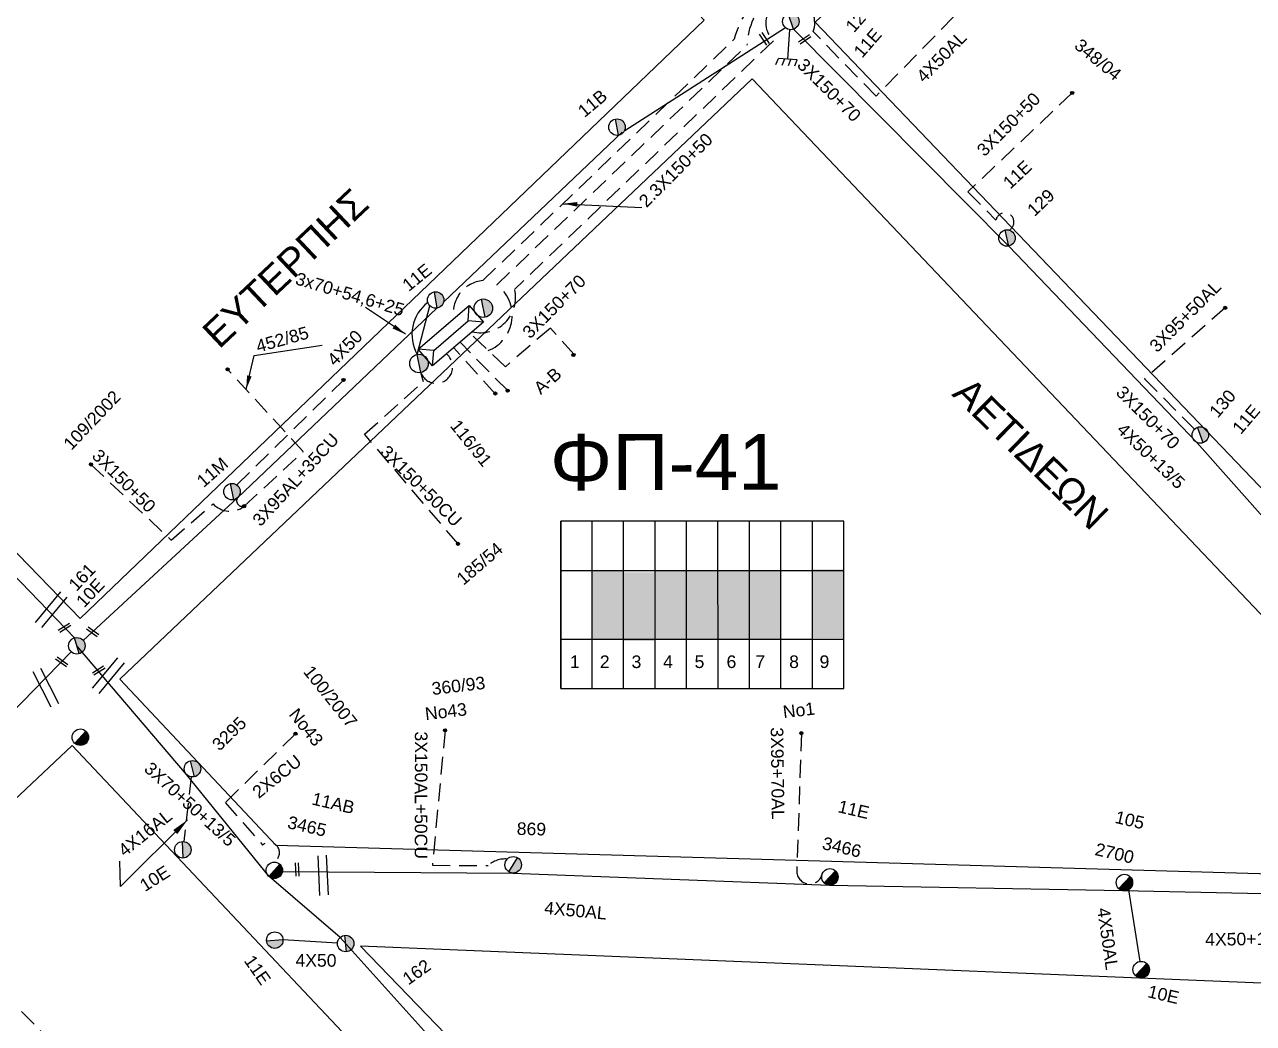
# Model space of a CAD drawing. Header units: millimetres. Extents: x 745 to 5694, y 762 to 3401.
# Drawn here: x 2458.9 to 2634.7, y 1580.3 to 1723.2 of the extents above; entities that cross this region are included whole.
import ezdxf
from ezdxf.enums import TextEntityAlignment as Align

# ---------------------------------------------------------------- set-up
doc = ezdxf.new("R2010")
doc.units = ezdxf.units.MM
doc.linetypes.add('DASHED', pattern=[19.05, 12.7, -6.35])
for name, color, linetype in [('Άγνωστα', 7, 'Continuous'), ('Ασφαλειοκιβώτια Χ.Τ 9 αναχωρήσεων', 7, 'Continuous'), ('Γείωση', 7, 'Continuous'), ('Επιγραφές - Σχήματα', 7, 'Continuous'), ('Καλώδια ΧΤ   3x150+50CU', 7, 'DASHED'), ('Καλώδια ΧΤ   3x150AL+50CU', 7, 'DASHED'), ('Μηχανική τομή', 7, 'Continuous'), ('Στύλος ΦΜ', 7, 'Continuous'), ('Στύλος ΦΜ @ 1', 7, 'Continuous'), ('Συνδέσεις', 7, 'Continuous'), ('Τομή', 7, 'Continuous'), ('Υποσταθμός εναέριος 2 στύλων', 7, 'Continuous'), ('Υποσταθμός πόλεως', 7, 'Continuous'), ('Υπόβαθρο ΔΕΗ', 7, 'Continuous'), ('Υπόγεια καλώδια Παροχών ΧΤ   4x16AL', 7, 'DASHED'), ('Υπόγεια καλώδια Παροχών ΧΤ   4x50AL', 7, 'DASHED')]:
    doc.layers.add(name, color=color, linetype=linetype)
doc.styles.add('arial', font='ARIAL.TTF')
doc.styles.get("Standard").update_dxf_attribs({"font": 'ARIAL.TTF'})
doc.linetypes.add('SYN_LINE', pattern='A,0.5,-0.0001,["/\\/\\/\\/",Standard,S=0.1,R=0,X=0,Y=-0.05],-0.25', length=0.7501)
doc.dimstyles.new('ISO-25', dxfattribs={"dimtxt": 2.5, "dimasz": 2.5, "dimexe": 1.25, "dimexo": 0.625, "dimtad": 1, "dimtxsty": 'Standard', "dimcen": 2.5, "dimadec": 0, "dimazin": 0, "dimtfac": 1, "dimtmove": 0, "dimatfit": 3, "dimfxl": 1, "dimarcsym": 0})

# ---------------------------------------------------------------- blocks, each defined once
blk = doc.blocks.new('ΥΠΑΡΧΩΝ ΤΣΙΜΕΝΤΕΝΙΟΣ ΣΤΥΛΟΣ')
at = {"layer": 'Στύλος ΦΜ'}
blk.add_hatch(color=256, dxfattribs=at).paths.add_polyline_path([(-1.29, -2.28, 0.574793), (2.62, 0, 0.268822), (1.3, 2.27)])
blk.add_line((-1.29, -2.28), (1.3, 2.27), dxfattribs=at)
blk.add_circle((0, 0), 2.62, dxfattribs=at)
at = {"layer": 'Στύλος ΦΜ', "flags": 4}
for tag, p in [('ΑΡΙΘΜΟΣ', (-4.68, 8.05)), ('ΤΥΠΟΣ', (-4.91, 3.03))]:
    blk.add_attdef(tag, p, '', height=4, dxfattribs=at)
blk = doc.blocks.new('ΥΠΟΣΤΑΘΜΟΣ ΕΝΑΕΡΙΟΣ ΕΠΙ 2 ΣΤΥΛΩΝ')
at = {"layer": 'Υποσταθμός εναέριος 2 στύλων', "linetype": 'Continuous'}
for points in [[(-11.97, -2.11, 0.574793), (-8.45, -0.07, 0.268822), (-9.64, 1.98)], [(9.68, -2.15, 0.574793), (13.19, -0.1, 0.268822), (12.01, 1.95)]]:
    blk.add_hatch(color=256, dxfattribs=at).paths.add_polyline_path(points)
for p, q in [((-11.97, -2.11), (-9.64, 1.98)), ((9.68, -2.15), (12.01, 1.95))]:
    blk.add_line(p, q, dxfattribs=at)
for centre in [(-10.81, -0.07), (10.84, -0.1)]:
    blk.add_circle(centre, 2.36, dxfattribs=at)
at = {"layer": 'Υποσταθμός πόλεως', "linetype": 'Continuous', "ltscale": 40}
blk.add_lwpolyline([(-8.57, 2.82), (8.57, 2.82), (8.57, -2.82), (-8.57, -2.82)], close=True, dxfattribs=at)
for points in [[(-5.75, 0), (-8.57, 2.82)], [(-8.57, -2.82), (-5.75, 0)], [(-5.75, 0), (5.75, 0)], [(5.75, 0), (8.57, 2.82)], [(8.57, -2.82), (5.75, 0)]]:
    blk.add_lwpolyline(points, dxfattribs=at)
at = {"layer": 'Υποσταθμός εναέριος 2 στύλων', "ltscale": 40, "flags": 1}
for tag, p in [('ΜΕΤΑΣΧΗΜΑΤΙΣΜΟΣ', (14.09, 2.51)), ('ΙΣΧΥΣ', (14.07, -0.28)), ('ΑΡΙΘΜΟΣ', (14.19, -3))]:
    blk.add_attdef(tag, p, '', height=1.8, dxfattribs=at)
blk = doc.blocks.new('_ΣΥΝΔΕΣΗ')
at = {"layer": 'Συνδέσεις', "linetype": 'SYN_LINE', "ltscale": 40}
blk.add_hatch(color=256, dxfattribs=at).paths.add_polyline_path([(0.5, -0.01, 1), (-0.5, -0.01, 1)])
at = {"layer": 'Συνδέσεις'}
blk.add_circle((0, -0.01), 0.5, dxfattribs=at)
blk = doc.blocks.new('ΜΗΧΑΝΙΚΗ ΤΟΜΗ')
at = {"layer": 'Μηχανική τομή', "ltscale": 40}
for p, q in [((-1.89, 0.78), (1.89, 0.78)), ((1.89, 0), (-1.89, 0))]:
    blk.add_line(p, q, dxfattribs=at)
blk = doc.blocks.new('ΤΟΜΗ')
at = {"layer": 'Τομή', "ltscale": 40}
for p, q in [((-5.68, 0), (5.68, 0)), ((5.68, -2.33), (-5.68, -2.33))]:
    blk.add_line(p, q, dxfattribs=at)
blk = doc.blocks.new('ΓΕΙΩΣΗ')
at = {"layer": 'Γείωση', "ltscale": 40}
for p, q in [((-2.34, 11.45), (-3, 9.45)), ((-0.34, 11.45), (-1, 9.45)), ((0, 9.45), (0, 0)), ((1.66, 11.45), (1, 9.45)), ((3.66, 11.45), (3, 9.45))]:
    blk.add_line(p, q, dxfattribs=at)
blk.add_lwpolyline([(-3, 9.45), (3, 9.45)], dxfattribs=at)
blk = doc.blocks.new('ΑΣΦΑΛΕΙΟΚΙΒΩΤΙΟ ΥΠΟΣΤΑΘΜΟΥ 9 ΑΝΑΧΩΡΗΣΕΩΝ')
at = {"layer": 'Ασφαλειοκιβώτια Χ.Τ 9 αναχωρήσεων', "ltscale": 40}
for p, q in [((-23.8, 40.36), (24.02, 40.36)), ((-9.72, 40.36), (-9.72, -40.64)), ((9.94, 40.36), (9.94, -40.64)), ((-23.8, 31.36), (24.02, 31.36)), ((-23.8, 22.36), (24.02, 22.36)), ((-23.8, 13.36), (24.02, 13.36)), ((-23.8, 4.36), (24.02, 4.36)), ((-23.8, -4.64), (24.02, -4.64)), ((-23.8, -13.64), (24.02, -13.64)), ((-23.8, -22.64), (24.02, -22.64)), ((-23.8, -31.64), (24.02, -31.64))]:
    blk.add_line(p, q, dxfattribs=at)
at = {"layer": 'Ασφαλειοκιβώτια Χ.Τ 9 αναχωρήσεων'}
blk.add_lwpolyline([(-23.8, -40.64), (24.02, -40.64), (24.02, 40.36), (-23.8, 40.36)], close=True, dxfattribs=at)
for s, p in [('1', (-17.96, 37.74)), ('2', (-17.96, 29.17)), ('3', (-17.96, 20.09)), ('4', (-17.96, 11.07)), ('5', (-17.96, 2.06)), ('6', (-17.96, -7.08)), ('7', (-17.96, -15.32)), ('8', (-17.96, -25)), ('9', (-17.96, -33.7))]:
    blk.add_text(s, height=3.6, rotation=270, dxfattribs=at).set_placement(p)
at = {"layer": 'Ασφαλειοκιβώτια Χ.Τ 9 αναχωρήσεων', "ltscale": 40}
for tag, height, p in [('ΟΝΟΜΑ', 5, (-0.16, 44.31)), ('ΚΕΙΜΕΝΟ 1', 2, (17.06, 35.59)), ('ΚΕΙΜΕΝΟ 2', 2, (17.06, 26.88)), ('ΚΕΙΜΕΝΟ 3', 2, (17.06, 17.69)), ('ΚΕΙΜΕΝΟ 4', 2, (17.06, 8.71)), ('ΚΕΙΜΕΝΟ 5', 2, (17.06, -0.13)), ('ΚΕΙΜΕΝΟ 6', 2, (17.06, -9.05)), ('ΚΕΙΜΕΝΟ 7', 2, (17.06, -18.13)), ('ΚΕΙΜΕΝΟ 8', 2, (17.06, -26.85)), ('ΚΕΙΜΕΝΟ 9', 2, (17.06, -35.99)), ('ΣΧ', 2, (-0.1, -42.64))]:
    blk.add_attdef(tag, text='', height=height, dxfattribs=at).set_placement(p, align=Align.MIDDLE_CENTER)

msp = doc.modelspace()

# ---------------------------------------------------------------- hatches: boundary and pattern name
at = {"layer": 'Ασφαλειοκιβώτια Χ.Τ 9 αναχωρήσεων', "ltscale": 40}
for color, points in [(4, [(2540.02, 1635.19), (2544.52, 1635.19), (2544.52, 1645.02), (2540.02, 1645.02)]), (27, [(2544.46, 1634.98), (2548.96, 1634.98), (2548.96, 1644.81), (2544.46, 1644.81)]), (30, [(2549.06, 1635.13), (2553.56, 1635.13), (2553.55, 1644.95), (2549.05, 1644.95)]), (85, [(2553.52, 1635.27), (2558.02, 1635.27), (2558.02, 1645.1), (2553.52, 1645.1)]), (2, [(2558.1, 1635.31), (2562.6, 1635.31), (2562.6, 1645.14), (2558.1, 1645.14)]), (6, [(2562.56, 1635.19), (2567.06, 1635.19), (2567.06, 1645.02), (2562.56, 1645.02)]), (5, [(2571.52, 1635.43), (2576.02, 1635.43), (2576.02, 1645.26), (2571.52, 1645.26)])]:
    msp.add_hatch(color=color, dxfattribs=at).paths.add_polyline_path(points)

# ---------------------------------------------------------------- linework, layer by layer
at = {"layer": 'Άγνωστα', "color": 2}
msp.add_line((2442.95, 1610.31), (2465.58, 1633.44), dxfattribs=at)
at = {"layer": 'Άγνωστα', "color": 85}
for p, q in [((2482.07, 1615.89), (2466.39, 1634.3)), ((2493.87, 1601.28), (2482.07, 1615.89)), ((2504.05, 1592.58), (2493.87, 1601.28)), ((2495.87, 1592.3), (2503.67, 1591.79)), ((2535.69, 1557.49), (2504.05, 1592.58))]:
    msp.add_line(p, q, dxfattribs=at)
at = {"layer": 'Άγνωστα', "color": 2, "linetype": 'DASHED', "ltscale": 0.2}
msp.add_line((2462.91, 1577.45), (2441.51, 1599.47), dxfattribs=at)
at = {"layer": 'Άγνωστα', "color": 5, "linetype": 'DASHED', "ltscale": 0.2}
msp.add_lwpolyline([(2560.41, 1721.07, -0.304183), (2572.51, 1731.7), (2628.71, 1785.75, -0.243754), (2635.63, 1791.69), (2641.69, 1797.72), (2614.9, 1826.07)], format="xyb", dxfattribs=at)
at = {"layer": 'Άγνωστα', "color": 30, "linetype": 'DASHED', "ltscale": 0.2}
for points in [[(2562.24, 1720.21, -0.415506), (2572.45, 1729.62)], [(2525.24, 1676.53, 0.587164), (2526.46, 1685.95), (2562.24, 1720.21)]]:
    msp.add_lwpolyline(points, format="xyb", dxfattribs=at)
at = {"layer": 'Άγνωστα', "color": 133, "linetype": 'DASHED', "ltscale": 0.2}
for points in [[(2580.71, 1712.91), (2571.72, 1722.18, 1.862019), (2566.03, 1720.86, 2.211501)], [(2566.03, 1720.86), (2529, 1685.29, -0.560179), (2522.95, 1679.22)]]:
    msp.add_lwpolyline(points, format="xyb", dxfattribs=at)
at = {"layer": 'Άγνωστα', "color": 5, "linetype": 'DASHED', "ltscale": 0.2}
msp.add_lwpolyline([(2524.46, 1686.54), (2560.41, 1721.07)], dxfattribs=at)
at = {"layer": 'Άγνωστα', "color": 6, "linetype": 'SYN_LINE', "ltscale": 20}
for points in [[(2544.75, 1708.04), (2567.75, 1722.73)], [(2518.86, 1683.52), (2518.86, 1683.52), (2544.37, 1707.8)]]:
    msp.add_lwpolyline(points, dxfattribs=at)
at = {"layer": 'Άγνωστα', "color": 2}
msp.add_lwpolyline([(2671.37, 1616.22), (2647.4, 1639.98), (2626.61, 1663.38), (2599.72, 1691.49), (2568.91, 1722.5)], dxfattribs=at)
at = {"layer": 'Άγνωστα', "color": 30, "linetype": 'DASHED', "ltscale": 0.2}
for points in [[(2558.92, 1717), (2559, 1717.12)], [(2537.48, 1676), (2534.12, 1679.76), (2527.69, 1674.23), (2522.65, 1678.96)]]:
    msp.add_lwpolyline(points, dxfattribs=at)
at = {"layer": 'Άγνωστα', "color": 2, "linetype": 'DASHED', "ltscale": 0.2}
for points in [[(2608.77, 1713.39), (2593.85, 1699.22), (2597.86, 1695.19)], [(2630.66, 1682.64), (2619.13, 1672.49)], [(2526.27, 1670.31), (2520.29, 1676.93)], [(2619.13, 1672.49), (2626.27, 1665.28)]]:
    msp.add_lwpolyline(points, dxfattribs=at)
at = {"layer": 'Άγνωστα', "color": 151}
msp.add_lwpolyline([(2466.04, 1635.43), (2448.15, 1653.93), (2421.54, 1681.21), (2399.48, 1704.74)], dxfattribs=at)
at = {"layer": 'Άγνωστα', "color": 27}
msp.add_lwpolyline([(2467.27, 1635.07), (2489.36, 1655.47), (2517.9, 1682.61)], dxfattribs=at)
at = {"layer": 'Άγνωστα', "color": 27, "linetype": 'SYN_LINE', "ltscale": 8}
msp.add_lwpolyline([(2515.08, 1675.99), (2516.88, 1682.94)], dxfattribs=at)
at = {"layer": 'Άγνωστα', "color": 85, "linetype": 'DASHED', "ltscale": 0.2}
msp.add_lwpolyline([(2528.02, 1670.8), (2521.2, 1677.72)], dxfattribs=at)
at = {"layer": 'Άγνωστα', "color": 27, "linetype": 'DASHED', "ltscale": 0.2}
for points in [[(2498.76, 1662.08), (2487.95, 1673.85)], [(2489.28, 1657.31), (2504.53, 1672.32)], [(2520.91, 1648.88), (2507.53, 1664.58), (2515.96, 1672.08), (2515.58, 1673.39)], [(2490.31, 1654.26), (2498.76, 1662.08)]]:
    msp.add_lwpolyline(points, dxfattribs=at)
msp.add_lwpolyline([(2468.39, 1660.24), (2479.86, 1649.42), (2485.87, 1654.62, 0.398119), (2490.31, 1654.26)], format="xyb", dxfattribs=at)
at = {"layer": 'Άγνωστα', "color": 85, "linetype": 'DASHED', "ltscale": 0.2}
msp.add_lwpolyline([(2497.66, 1621.72), (2487.59, 1611.87), (2492.96, 1605.79, -0.884417), (2495.11, 1603.88, -46.6531)], format="xyb", dxfattribs=at)
at = {"layer": 'Άγνωστα', "color": 1, "linetype": 'DASHED', "ltscale": 0.2}
msp.add_lwpolyline([(2570.03, 1621.78), (2569.37, 1602.14, 0.920966), (2573.03, 1601.72, 0.099394)], format="xyb", dxfattribs=at)
at = {"layer": 'Άγνωστα', "color": 1}
msp.add_lwpolyline([(2495.8, 1602.03), (2528.77, 1601.79), (2574.07, 1600.06), (2615.97, 1599.29), (2674.12, 1598.05)], dxfattribs=at)
at = {"layer": 'Άγνωστα', "color": 2, "linetype": 'DASHED', "ltscale": 0.2}
msp.add_arc((2599.13, 1694.91), 1.31, 299.2158, 167.4053, dxfattribs=at)
at = {"layer": 'Άγνωστα', "color": 5, "linetype": 'DASHED', "ltscale": 0.2}
msp.add_arc((2524.89, 1681.9), 4.66, 95.3737, 189.7565, dxfattribs=at)
at = {"layer": 'Άγνωστα', "color": 27, "linetype": 'DASHED', "ltscale": 0.2}
msp.add_arc((2490.06, 1655.05), 0.822, 148.818, 287.7244, dxfattribs=at)
at = {"layer": 'Επιγραφές - Σχήματα', "color": 6, "linetype": 'SYN_LINE', "ltscale": 8}
msp.add_arc((2520.11, 1678.83), 5.79, 127.5226, 209.4544, dxfattribs=at)
at = {"layer": 'Επιγραφές - Σχήματα', "color": 27, "linetype": 'DASHED', "ltscale": 0.2}
msp.add_arc((2517.79, 1674.22), 2.36, 200.3366, 51.1553, dxfattribs=at)
at = {"layer": 'Καλώδια ΧΤ   3x150AL+50CU', "color": 1, "ltscale": 0.2}
msp.add_lwpolyline([(2519.05, 1622.19), (2517.25, 1602.9), (2525.22, 1602.85, -0.216518), (2527.96, 1603.79, -16.541706)], format="xyb", dxfattribs=at)
at = {"layer": 'Υπόβαθρο ΔΕΗ'}
for points in [[(2495.82, 1787.95), (2403.28, 1703.75), (2466.85, 1638.2), (2556.11, 1723.78), (2495.82, 1787.95)], [(2634.25, 1781.8), (2572.02, 1723.51), (2678.53, 1612.26), (2740.5, 1669.5), (2634.25, 1781.8)], [(2562.97, 1715.41), (2472.54, 1629.55), (2494.83, 1605.79), (2671.99, 1600.66), (2562.97, 1715.41)], [(2465.73, 1620.04), (2383.54, 1542.63), (2446.55, 1475.01), (2528.04, 1553.96), (2465.73, 1620.04)], [(2693.85, 1573.02), (2683.42, 1584.1), (2506.96, 1591.33), (2605.77, 1489.06), (2693.85, 1573.02)]]:
    msp.add_lwpolyline(points, dxfattribs=at)
at = {"layer": 'Υπόγεια καλώδια Παροχών ΧΤ   4x16AL', "color": 85, "ltscale": 0.2}
msp.add_lwpolyline([(2482.72, 1615.55), (2481.67, 1606.29)], dxfattribs=at)
at = {"layer": 'Υπόγεια καλώδια Παροχών ΧΤ   4x50AL', "color": 133, "ltscale": 0.2}
msp.add_lwpolyline([(2591.81, 1724.3), (2580.71, 1712.91)], dxfattribs=at)
at = {"layer": 'Υπόγεια καλώδια Παροχών ΧΤ   4x50AL', "color": 1, "linetype": 'Continuous', "ltscale": 0.2}
msp.add_lwpolyline([(2616.83, 1599.41), (2618.45, 1589.15)], dxfattribs=at)

# ---------------------------------------------------------------- block references
at = {"layer": 'Ασφαλειοκιβώτια Χ.Τ 9 αναχωρήσεων', "xscale": 0.4999999999998869, "yscale": 0.4999999999998869, "zscale": 0.4999999999998869, "rotation": 90.01203385552652}
msp.add_blockref('ΑΣΦΑΛΕΙΟΚΙΒΩΤΙΟ ΥΠΟΣΤΑΘΜΟΥ 9 ΑΝΑΧΩΡΗΣΕΩΝ', (2555.78, 1640.1), dxfattribs=at)
at = {"layer": 'Γείωση', "xscale": 0.4499999999997147, "yscale": 0.4499999999997147, "zscale": 0.4499999999997147, "rotation": 176.0449703784732}
msp.add_blockref('ΓΕΙΩΣΗ', (2568.38, 1722.47), dxfattribs=at)
at = {"layer": 'Μηχανική τομή'}
for p, xscale, yscale, zscale, rotation in [((2564.57, 1721.03), 0.5000000000005864, 0.5000000000005864, 0.5000000000005864, 304.0692459197832), ((2570.62, 1720.89), 0.5000000000003039, 0.5000000000003039, 0.5000000000003039, 34.0692459198051), ((2464.52, 1637.02), 0.5000000000003268, 0.5000000000003268, 0.5000000000003268, 212.4157896722418), ((2468.75, 1636.45), 0.5000000000001878, 0.5000000000001878, 0.5000000000001878, 144.6680282143137), ((2464.33, 1632.16), 0.500000000000188, 0.500000000000188, 0.500000000000188, 144.6680282143137), ((2469.41, 1630.94), 0.500000000000327, 0.500000000000327, 0.500000000000327, 212.4157896722418), ((2498.09, 1602.31), 0.5000000000002442, 0.5000000000002442, 0.5000000000002442, 91.9762946477672)]:
    msp.add_blockref('ΜΗΧΑΝΙΚΗ ΤΟΜΗ', p, dxfattribs=dict(at, xscale=xscale, yscale=yscale, zscale=zscale, rotation=rotation))
at = {"layer": 'Στύλος ΦΜ @ 1', "ltscale": 40}
ref = msp.add_blockref('ΥΠΑΡΧΩΝ ΤΣΙΜΕΝΤΕΝΙΟΣ ΣΤΥΛΟΣ', (2568.52, 1723.62), dxfattribs=dict(at, xscale=0.4499999999996656, yscale=0.4499999999996656, zscale=0.4499999999996656, rotation=48.97643897108382))
ref.add_attrib('ΤΥΠΟΣ', '128', (2577.55, 1721.9), dxfattribs={"layer": 'Στύλος ΦΜ', "height": 1.8, "rotation": 48.9764, "flags": 4})
ref.add_attrib('ΑΡΙΘΜΟΣ', '11E', (2578.71, 1718.27), dxfattribs={"layer": 'Στύλος ΦΜ', "height": 1.8, "rotation": 48.9764, "flags": 4})
ref = msp.add_blockref('ΥΠΑΡΧΩΝ ΤΣΙΜΕΝΤΕΝΙΟΣ ΣΤΥΛΟΣ', (2543.66, 1708.5), dxfattribs=dict(at, xscale=0.4499999999994514, yscale=0.4499999999994514, zscale=0.4499999999994514, rotation=39.86865850403771))
ref.add_attrib('ΤΥΠΟΣ', '11B', (2539, 1709.79), dxfattribs={"layer": 'Στύλος ΦΜ', "height": 1.8, "rotation": 39.8687, "flags": 4})
ref = msp.add_blockref('ΥΠΑΡΧΩΝ ΤΣΙΜΕΝΤΕΝΙΟΣ ΣΤΥΛΟΣ', (2599.44, 1692.63), dxfattribs=dict(at, xscale=0.4499999999996699, yscale=0.4499999999996699, zscale=0.4499999999996699, rotation=43.40557076845677))
ref.add_attrib('ΤΥΠΟΣ', '11E', (2599.91, 1699.53), dxfattribs={"layer": 'Στύλος ΦΜ', "height": 1.8, "rotation": 43.4056, "flags": 4})
ref.add_attrib('ΑΡΙΘΜΟΣ', '129', (2603.37, 1695.62), dxfattribs={"layer": 'Στύλος ΦΜ', "height": 1.8, "rotation": 43.4056, "flags": 4})
ref = msp.add_blockref('ΥΠΑΡΧΩΝ ΤΣΙΜΕΝΤΕΝΙΟΣ ΣΤΥΛΟΣ', (2517.71, 1683.77), dxfattribs=dict(at, xscale=0.4499999999998591, yscale=0.4499999999998591, zscale=0.4499999999998591, rotation=39.10421915996814))
ref.add_attrib('ΤΥΠΟΣ', '11E', (2513.86, 1684.9), dxfattribs={"layer": 'Στύλος ΦΜ', "height": 1.8, "rotation": 39.1042, "flags": 4})
ref = msp.add_blockref('ΥΠΑΡΧΩΝ ΤΣΙΜΕΝΤΕΝΙΟΣ ΣΤΥΛΟΣ', (2627.1, 1664.45), dxfattribs=dict(at, xscale=0.4499999999995848, yscale=0.4499999999995848, zscale=0.4499999999995848, rotation=49.56766748548742))
ref.add_attrib('ΤΥΠΟΣ', '130', (2629.6, 1666.78), dxfattribs={"layer": 'Στύλος ΦΜ', "height": 1.8, "rotation": 49.5677, "flags": 4})
ref.add_attrib('ΑΡΙΘΜΟΣ', '11E', (2632.89, 1664.43), dxfattribs={"layer": 'Στύλος ΦΜ', "height": 1.8, "rotation": 49.5677, "flags": 4})
ref = msp.add_blockref('ΥΠΑΡΧΩΝ ΤΣΙΜΕΝΤΕΝΙΟΣ ΣΤΥΛΟΣ', (2488.58, 1656.36), dxfattribs=dict(at, xscale=0.4499999999995992, yscale=0.4499999999995992, zscale=0.4499999999995992, rotation=41.09134589817646))
ref.add_attrib('ΤΥΠΟΣ', '11M', (2484.51, 1656.85), dxfattribs={"layer": 'Στύλος ΦΜ', "height": 1.8, "rotation": 41.0913, "flags": 4})
ref = msp.add_blockref('ΥΠΑΡΧΩΝ ΤΣΙΜΕΝΤΕΝΙΟΣ ΣΤΥΛΟΣ', (2466.38, 1634.3), dxfattribs=dict(at, xscale=0.4499999999995457, yscale=0.4499999999995457, zscale=0.4499999999995457, rotation=46.80843081486767))
ref.add_attrib('ΤΥΠΟΣ', '161', (2466.33, 1641.99), dxfattribs={"layer": 'Στύλος ΦΜ', "height": 1.8, "rotation": 46.8084, "flags": 4})
ref.add_attrib('ΑΡΙΘΜΟΣ', '10E', (2467.42, 1639.63), dxfattribs={"layer": 'Στύλος ΦΜ', "height": 1.8, "rotation": 46.8084, "flags": 4})
at = {"layer": 'Στύλος ΦΜ @ 1', "ltscale": 40, "xscale": 0.4499999999996779, "yscale": 0.4499999999996779, "zscale": 0.4499999999996779, "rotation": 346.8465568456768}
msp.add_blockref('ΥΠΑΡΧΩΝ ΤΣΙΜΕΝΤΕΝΙΟΣ ΣΤΥΛΟΣ', (2466.88, 1621.22), dxfattribs=at)
msp.add_blockref('ΥΠΑΡΧΩΝ ΤΣΙΜΕΝΤΕΝΙΟΣ ΣΤΥΛΟΣ', (2466.88, 1621.22), dxfattribs=at)
msp.add_blockref('ΥΠΑΡΧΩΝ ΤΣΙΜΕΝΤΕΝΙΟΣ ΣΤΥΛΟΣ', (2466.88, 1621.22), dxfattribs=at)
at = {"layer": 'Στύλος ΦΜ @ 1', "ltscale": 40}
ref = msp.add_blockref('ΥΠΑΡΧΩΝ ΤΣΙΜΕΝΤΕΝΙΟΣ ΣΤΥΛΟΣ', (2482.92, 1616.71), dxfattribs=dict(at, xscale=0.4499999999996279, yscale=0.4499999999996279, zscale=0.4499999999996279, rotation=44.2136982121283))
ref.add_attrib('ΤΥΠΟΣ', '3295', (2486.79, 1619.15), dxfattribs={"layer": 'Στύλος ΦΜ', "height": 1.8, "rotation": 44.2137, "flags": 4})
ref = msp.add_blockref('ΥΠΑΡΧΩΝ ΤΣΙΜΕΝΤΕΝΙΟΣ ΣΤΥΛΟΣ', (2494.63, 1602.18), dxfattribs=dict(at, xscale=0.4499999999996779, yscale=0.4499999999996779, zscale=0.4499999999996779, rotation=346.8465568456768))
ref.add_attrib('ΤΥΠΟΣ', '11AB', (2499.87, 1611.62), dxfattribs={"layer": 'Στύλος ΦΜ', "height": 1.8, "rotation": 346.8466, "flags": 4})
ref.add_attrib('ΑΡΙΘΜΟΣ', '3465', (2496.38, 1608.25), dxfattribs={"layer": 'Στύλος ΦΜ', "height": 1.8, "rotation": 346.8466, "flags": 4})
ref = msp.add_blockref('ΥΠΑΡΧΩΝ ΤΣΙΜΕΝΤΕΝΙΟΣ ΣΤΥΛΟΣ', (2574.11, 1601.24), dxfattribs=dict(at, xscale=0.4499999999996779, yscale=0.4499999999996779, zscale=0.4499999999996779, rotation=346.8465568456768))
ref.add_attrib('ΤΥΠΟΣ', '11E', (2575.13, 1610.52), dxfattribs={"layer": 'Στύλος ΦΜ', "height": 1.8, "rotation": 346.8466, "flags": 4})
ref.add_attrib('ΑΡΙΘΜΟΣ', '3466', (2572.89, 1605.25), dxfattribs={"layer": 'Στύλος ΦΜ', "height": 1.8, "rotation": 346.8466, "flags": 4})
ref = msp.add_blockref('ΥΠΑΡΧΩΝ ΤΣΙΜΕΝΤΕΝΙΟΣ ΣΤΥΛΟΣ', (2616.24, 1600.43), dxfattribs=dict(at, xscale=0.4499999999996779, yscale=0.4499999999996779, zscale=0.4499999999996779, rotation=346.8465568456768))
ref.add_attrib('ΤΥΠΟΣ', '105', (2614.77, 1608.99), dxfattribs={"layer": 'Στύλος ΦΜ', "height": 1.8, "rotation": 346.8466, "flags": 4})
ref.add_attrib('ΑΡΙΘΜΟΣ', '2700', (2611.91, 1604.39), dxfattribs={"layer": 'Στύλος ΦΜ', "height": 1.8, "rotation": 346.8466, "flags": 4})
ref = msp.add_blockref('ΥΠΑΡΧΩΝ ΤΣΙΜΕΝΤΕΝΙΟΣ ΣΤΥΛΟΣ', (2528.8, 1602.97), dxfattribs=dict(at, xscale=0.4499999999996699, yscale=0.4499999999996699, zscale=0.4499999999996699, rotation=358.4894892932409))
ref.add_attrib('ΤΥΠΟΣ', '869', (2529.29, 1607.26), dxfattribs={"layer": 'Στύλος ΦΜ', "height": 1.8, "rotation": 358.4895, "flags": 4})
ref = msp.add_blockref('ΥΠΑΡΧΩΝ ΤΣΙΜΕΝΤΕΝΙΟΣ ΣΤΥΛΟΣ', (2481.54, 1605.12), dxfattribs=dict(at, xscale=0.4499999999997125, yscale=0.4499999999997125, zscale=0.4499999999997125, rotation=32.34927691174698))
ref.add_attrib('ΤΥΠΟΣ', '10E', (2476.12, 1599.06), dxfattribs={"layer": 'Στύλος ΦΜ', "height": 1.8, "rotation": 32.3493, "flags": 4})
ref = msp.add_blockref('ΥΠΑΡΧΩΝ ΤΣΙΜΕΝΤΕΝΙΟΣ ΣΤΥΛΟΣ', (2494.69, 1592.19), dxfattribs=dict(at, xscale=0.4499999999998417, yscale=0.4499999999998417, zscale=0.4499999999998417, rotation=305.1167656227963))
ref.add_attrib('ΤΥΠΟΣ', '11E', (2490.21, 1589.24), dxfattribs={"layer": 'Στύλος ΦΜ', "height": 1.8, "rotation": 305.1168, "flags": 4})
ref = msp.add_blockref('ΥΠΑΡΧΩΝ ΤΣΙΜΕΝΤΕΝΙΟΣ ΣΤΥΛΟΣ', (2504.84, 1591.71), dxfattribs=dict(at, xscale=0.449999999999657, yscale=0.449999999999657, zscale=0.449999999999657, rotation=35.53811311400286))
ref.add_attrib('ΤΥΠΟΣ', '162', (2513.8, 1585.68), dxfattribs={"layer": 'Στύλος ΦΜ', "height": 1.8, "rotation": 35.5381, "flags": 4})
ref = msp.add_blockref('ΥΠΑΡΧΩΝ ΤΣΙΜΕΝΤΕΝΙΟΣ ΣΤΥΛΟΣ', (2618.64, 1587.98), dxfattribs=dict(at, xscale=0.4499999999996779, yscale=0.4499999999996779, zscale=0.4499999999996779, rotation=346.8465568456768))
ref.add_attrib('ΤΥΠΟΣ', '10E', (2619.45, 1584.05), dxfattribs={"layer": 'Στύλος ΦΜ', "height": 1.8, "rotation": 346.8466, "flags": 4})
at = {"layer": 'Συνδέσεις', "xscale": 0.4499999999998181, "yscale": 0.4499999999998181, "zscale": 0.4499999999998181}
for p in [(2608.77, 1713.4), (2630.66, 1682.65), (2537.42, 1675.91), (2487.95, 1673.86), (2504.53, 1672.33), (2526.25, 1670.39), (2528.01, 1670.81), (2468.39, 1660.25), (2490.31, 1654.27), (2520.91, 1648.89), (2497.66, 1621.73), (2519.05, 1622.2), (2570.01, 1621.8)]:
    msp.add_blockref('_ΣΥΝΔΕΣΗ', p, dxfattribs=at)
at = {"layer": 'Τομή'}
for p, xscale, yscale, zscale, rotation in [((2463.15, 1639.08), 0.5000000000001276, 0.5000000000001276, 0.5000000000001276, 230.3302725581156), ((2471.32, 1629.67), 0.5000000000001276, 0.5000000000001276, 0.5000000000001276, 230.3302725581156), ((2462.47, 1628.57), 0.4999999999999873, 0.4999999999999873, 0.4999999999999873, 296.8981829702686), ((2502.19, 1601.49), 0.4999999999999613, 0.4999999999999613, 0.4999999999999613, 272.5970733590022)]:
    msp.add_blockref('ΤΟΜΗ', p, dxfattribs=dict(at, xscale=xscale, yscale=yscale, zscale=zscale, rotation=rotation))
at = {"layer": 'Υποσταθμός εναέριος 2 στύλων', "xscale": 0.5611106430856323, "yscale": 0.5611106430856323, "zscale": 0.5611106430856323, "rotation": 40.70320263830217}
msp.add_blockref('ΥΠΟΣΤΑΘΜΟΣ ΕΝΑΕΡΙΟΣ ΕΠΙ 2 ΣΤΥΛΩΝ', (2519.89, 1678.67), dxfattribs=at)

# ---------------------------------------------------------------- texts
at = {"layer": 'Άγνωστα', "char_height": 1.8, "attachment_point": 1, "style": 'arial'}
for s, insert, width, rotation in [('3X150+70', (2570.56, 1718.52), 18.0383, 315.0692), ('3X150+50', (2594.95, 1705.46), 18.0383, 45.0692), ('2.3X150+50', (2546.6, 1698.17), 18.0383, 45.0692), ('3x70+54,6+25', (2498.02, 1687.78), 69.1904, 343.3036), ('3X150+70', (2529.94, 1679.4), 18.0383, 45.0692), ('3X95+50AL', (2619.64, 1677.42), 18.0383, 45.0692), ('4X50', (2502.01, 1675.45), 69.1904, 45.7376), ('3X150+70', (2616.17, 1671.67), 18.0383, 315.0692), ('4X50+13/5', (2616.26, 1666.35), 69.1904, 316.2339), ('3X95AL+35CU', (2491.33, 1652.47), 70.4383, 47.5745), ('3X150+50', (2469.67, 1662.62), 18.0383, 315.0692), ('3X95+70AL', (2567.44, 1622.65), 70.4383, 270.7374), ('3X70+50+13/5', (2477.06, 1617.85), 69.1904, 317.8291), ('2X6CU', (2491.28, 1613.77), 70.4383, 38.9666), ('4X50+13/5', (2627.78, 1593.18), 69.1904, 0.8343), ('4X50', (2497.66, 1590.21), 69.1904, 359.7455)]:
    msp.add_mtext(s, dxfattribs=dict(at, insert=insert, width=width, rotation=rotation))
at = {"layer": 'Επιγραφές - Σχήματα', "attachment_point": 1, "style": 'arial'}
for s, insert, char_height, width, rotation in [('348/04', (2610.07, 1721.31), 1.8, 69.1904, 320.5309), ('EYTEPΠHΣ', (2483.98, 1679.55), 4, 69.1904, 43.3863), ('452/85', (2491.82, 1677.96), 1.8, 69.1904, 15.7558), ('Α-Β', (2531.55, 1671.5), 1.8, 70.4383, 41.404), ('AETIΔEΩN', (2594.21, 1673.06), 4, 31.0348, 315.7064), ('109/2002', (2464.28, 1663.4), 1.8, 70.4383, 46.522), ('116/91', (2521.08, 1666.86), 1.8, 70.4383, 308.8011), ('ΦΠ-41', (2534.05, 1664.56), 8, 69.1904, 0.1115), ('185/54', (2520.5, 1644.23), 1.8, 70.4383, 40.6979), ('100/2007', (2500.07, 1631.69), 1.8, 70.4383, 308.8011), ('360/93', (2517.04, 1629.04), 1.8, 70.4383, 6.7297), ('Nο43', (2516.08, 1625.45), 1.8, 70.4383, 6.7297), ('Nο1', (2567.28, 1625.72), 1.8, 70.4383, 6.7297), ('Nο43', (2498.01, 1625.57), 1.8, 70.4383, 308.8011)]:
    msp.add_mtext(s, dxfattribs=dict(at, insert=insert, char_height=char_height, width=width, rotation=rotation))
at = {"layer": 'Καλώδια ΧΤ   3x150+50CU', "insert": (2510.91, 1663.16), "char_height": 1.8, "width": 18.0383, "attachment_point": 1, "rotation": 315.0692, "style": 'arial'}
msp.add_mtext('3X150+50CU', dxfattribs=at)
at = {"layer": 'Καλώδια ΧΤ   3x150AL+50CU', "insert": (2516.54, 1622.04), "char_height": 1.8, "width": 70.4383, "attachment_point": 1, "rotation": 269.9106, "style": 'arial'}
msp.add_mtext('3X150AL+50CU', dxfattribs=at)
at = {"layer": 'Υπόγεια καλώδια Παροχών ΧΤ   4x16AL', "insert": (2472.09, 1605.45), "char_height": 1.8, "width": 69.1904, "attachment_point": 1, "rotation": 38.7047, "style": 'arial'}
msp.add_mtext('4X16AL', dxfattribs=at)
at = {"layer": 'Υπόγεια καλώδια Παροχών ΧΤ   4x50AL', "char_height": 1.8, "width": 69.1904, "attachment_point": 1, "style": 'arial'}
for insert, rotation in [((2586.3, 1716), 45.7376), ((2533.35, 1597.74), 354.6839), ((2614.12, 1596.95), 278.1439)]:
    msp.add_mtext('4X50AL', dxfattribs=dict(at, insert=insert, rotation=rotation))

# ---------------------------------------------------------------- leaders
at = {"layer": 'Επιγραφές - Σχήματα', "ltscale": 40}
msp.add_leader([(2535.97, 1697.55), (2547.2, 1697.01)], dimstyle='ISO-25', override={"dimasz": 2, "dimtad": 0}, dxfattribs=at)
at = {"layer": 'Επιγραφές - Σχήματα', "ltscale": 0.2}
for points in [[(2513.39, 1678.86), (2507.66, 1682.71)], [(2490.6, 1670.96), (2491.73, 1675.84), (2501.48, 1677.31)]]:
    msp.add_leader(points, dimstyle='ISO-25', override={"dimasz": 2, "dimgap": 0.625, "dimtad": 0}, dxfattribs=at)
at = {"layer": 'Επιγραφές - Σχήματα'}
msp.add_leader([(2482.23, 1609.41), (2472.6, 1599.85), (2472.54, 1603.51)], dimstyle='ISO-25', override={"dimgap": 0.625, "dimtad": 0}, dxfattribs=at)

doc.saveas('drawing.dxf')
